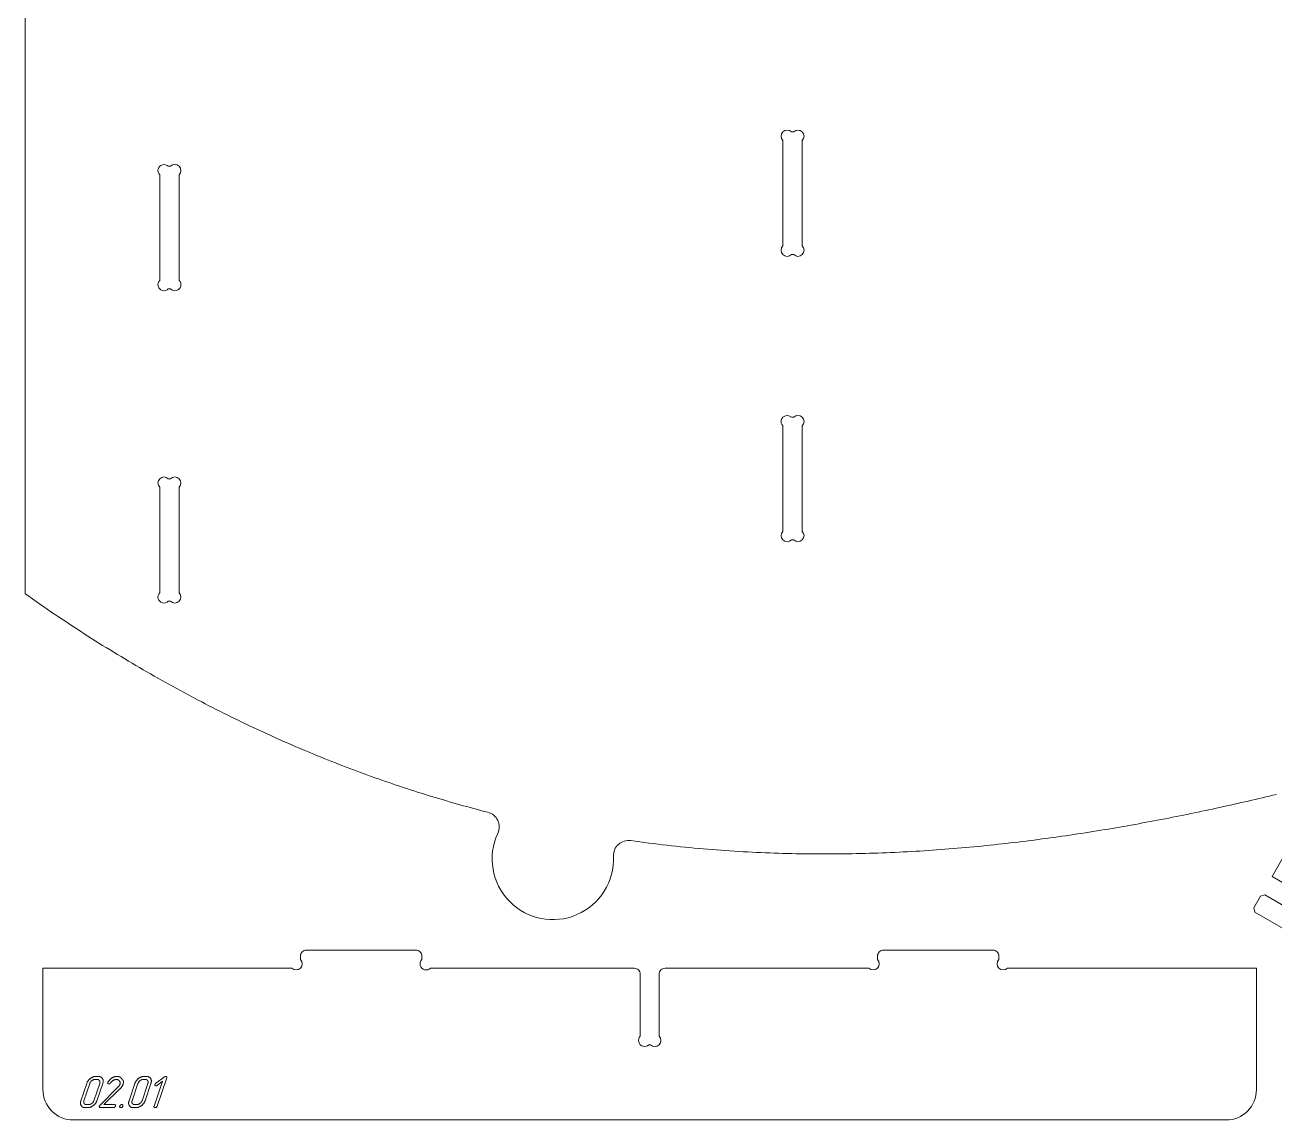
# Model space of a CAD drawing. Header units: millimetres. Extents: x 14 to 1461, y -733 to -10.
# Drawn here: x 14.3 to 426.3, y -731.7 to -370.9 of the extents above; entities that cross this region are included whole.
import ezdxf

# ---------------------------------------------------------------- set-up
doc = ezdxf.new("R2010")
doc.units = ezdxf.units.MM
doc.layers.add('Cut', color=7, linetype='Continuous', lineweight=0)
doc.layers.add('Mark', color=7, linetype='Continuous', lineweight=0)

msp = doc.modelspace()

# ---------------------------------------------------------------- linework, layer by layer
at = {"layer": 'Cut'}
for points in [[(426.769001, -624.405117), (425.619795, -624.684716), (424.468442, -624.963048), (423.314923, -625.240105), (422.159219, -625.515879), (421.001314, -625.790361), (419.841187, -626.063542), (418.678822, -626.335416), (417.514201, -626.605974), (416.347304, -626.875206), (415.178114, -627.143106), (414.006613, -627.409665), (412.832783, -627.674875), (411.656605, -627.938727), (410.478061, -628.201214), (409.297133, -628.462327), (408.113803, -628.722057), (406.928053, -628.980397), (405.739864, -629.237339), (404.549218, -629.492874), (403.356098, -629.746994), (402.160485, -629.99969), (400.962361, -630.250955), (399.761708, -630.500781), (398.558507, -630.749158), (397.35274, -630.996079), (396.14439, -631.241536), (394.933438, -631.485521), (393.719865, -631.728024), (392.503655, -631.969039), (391.284788, -632.208556), (390.063246, -632.446568), (388.839012, -632.683066), (387.612067, -632.918042), (386.382394, -633.151487), (385.149993, -633.383376), (383.914872, -633.613678), (382.677039, -633.84236), (381.436504, -634.069391), (380.193274, -634.294738), (378.947359, -634.51837), (377.698765, -634.740253), (376.447503, -634.960357), (375.19358, -635.178649), (373.937006, -635.395096), (372.677787, -635.609667), (371.415934, -635.82233), (370.151454, -636.033053), (368.884356, -636.241802), (367.614649, -636.448548), (366.34234, -636.653256), (365.067439, -636.855896), (363.789954, -637.056435), (362.509893, -637.25484), (361.227264, -637.451081), (359.942078, -637.645124), (358.654341, -637.836938), (357.364062, -638.026491), (356.07125, -638.21375), (354.775914, -638.398683), (353.478061, -638.581259), (352.177701, -638.761445), (350.874841, -638.939208), (349.569491, -639.114518), (348.261658, -639.287342), (346.951352, -639.457648), (345.63858, -639.625403), (344.323351, -639.790576), (343.005674, -639.953134), (341.685558, -640.113045), (340.36301, -640.270278), (339.038039, -640.4248), (337.710653, -640.57658), (336.380862, -640.725584), (335.048674, -640.871781), (333.714096, -641.015139), (332.377138, -641.155625), (331.037809, -641.293208), (329.696115, -641.427856), (328.352067, -641.559536), (327.005673, -641.688216), (325.65694, -641.813864), (324.305878, -641.936449), (322.952495, -642.055938), (321.596799, -642.172298), (320.238799, -642.285498), (318.878504, -642.395506), (317.515922, -642.50229), (316.151061, -642.605817), (314.78393, -642.706055), (313.414538, -642.802973), (312.042892, -642.896538), (310.669002, -642.986718), (309.292875, -643.073481), (307.914521, -643.156795), (306.533948, -643.236628), (305.151164, -643.312947), (303.766178, -643.385721), (302.378999, -643.454918), (300.989634, -643.520505), (299.598092, -643.58245), (298.204382, -643.640722), (296.808513, -643.695287), (295.410492, -643.746115), (294.010328, -643.793173), (292.60803, -643.836428), (291.203606, -643.875849), (289.797065, -643.911404), (288.388416, -643.94306), (286.977665, -643.970786), (285.564823, -643.994549), (284.149898, -644.014317), (282.732898, -644.030058), (281.313831, -644.041741), (279.892707, -644.049332), (278.469533, -644.0528), (277.044318, -644.052113), (275.617071, -644.047238), (274.1878, -644.038144), (272.756513, -644.024799), (271.323219, -644.00717), (269.887927, -643.985225), (268.450645, -643.958932), (267.011381, -643.928259), (265.570145, -643.893174), (264.126944, -643.853645), (262.681786, -643.80964), (261.234682, -643.761126), (259.785638, -643.708072), (258.334663, -643.650445), (256.881767, -643.588214), (255.426957, -643.521346), (253.970241, -643.449809), (252.51163, -643.373571), (251.05113, -643.2926), (249.58875, -643.206864), (248.124499, -643.116331), (246.658385, -643.020968), (245.190418, -642.920744), (243.720604, -642.815626), (242.248954, -642.705583), (240.775474, -642.590582), (239.300175, -642.470591), (237.823063, -642.345578), (236.344149, -642.215511), (234.863439, -642.080358), (233.380943, -641.940087), (231.89667, -641.794665), (230.410627, -641.644061), (228.922823, -641.488242), (227.433267, -641.327177), (225.941967, -641.160833), (224.448932, -640.989178), (222.95417, -640.812181), (221.457689, -640.629808), (219.959499, -640.442028), (218.459607, -640.248809), (216.958022, -640.050118), (215.454753, -639.845925), (213.949808, -639.636195, 0.4691781369), (208.255887, -644.805812, -1.2734649325), (170.138461, -637.250739, 0.4690574942), (166.848745, -630.300631), (165.696561, -630.002844), (164.543607, -629.701438), (163.389887, -629.3964), (162.235403, -629.087717), (161.08016, -628.775376), (159.924161, -628.459364), (158.767409, -628.139668), (157.609908, -627.816275), (156.451661, -627.489171), (155.292672, -627.158344), (154.132944, -626.82378), (152.972481, -626.485467), (151.811286, -626.143391), (150.649362, -625.797539), (149.486714, -625.447898), (148.323344, -625.094455), (147.159256, -624.737197), (145.994454, -624.376111), (144.828941, -624.011183), (143.662719, -623.642401), (142.495794, -623.269752), (141.328168, -622.893222), (140.159845, -622.512798), (138.990828, -622.128468), (137.82112, -621.740218), (136.650726, -621.348034), (135.479649, -620.951905), (134.307891, -620.551817), (133.135457, -620.147756), (131.96235, -619.73971), (130.788574, -619.327666), (129.614131, -618.91161), (128.439026, -618.49153), (127.263261, -618.067412), (126.086841, -617.639243), (124.909769, -617.20701), (123.732047, -616.7707), (122.553681, -616.330301), (121.374673, -615.885798), (120.195026, -615.437179), (119.014744, -614.98443), (117.833831, -614.527539), (116.65229, -614.066493), (115.470124, -613.601278), (114.287337, -613.131881), (113.103933, -612.658289), (111.919914, -612.18049), (110.735285, -611.698469), (109.550049, -611.212215), (108.364209, -610.721713), (107.177768, -610.226951), (105.990731, -609.727916), (104.8031, -609.224594), (103.614879, -608.716973), (102.426072, -608.205039), (101.236682, -607.688779), (100.046712, -607.168181), (98.856166, -606.64323), (97.665048, -606.113915), (96.47336, -605.580221), (95.281107, -605.042137), (94.088291, -604.499648), (92.894917, -603.952741), (91.700987, -603.401404), (90.506506, -602.845624), (89.311476, -602.285387), (88.115902, -601.72068), (86.919785, -601.151491), (85.723131, -600.577805), (84.525942, -599.99961), (83.328223, -599.416894), (82.129975, -598.829642), (80.931204, -598.237841), (79.731912, -597.64148), (78.532102, -597.040544), (77.331779, -596.43502), (76.130945, -595.824896), (74.929605, -595.210157), (73.727761, -594.590792), (72.525418, -593.966788), (71.322578, -593.338129), (70.119244, -592.704805), (68.915422, -592.066802), (67.711113, -591.424106), (66.506322, -590.776705), (65.301051, -590.124586), (64.095305, -589.467734), (62.889087, -588.806138), (61.6824, -588.139785), (60.475247, -587.46866), (59.267633, -586.792751), (58.059561, -586.112046), (56.851033, -585.42653), (55.642054, -584.736191), (54.432627, -584.041016), (53.222756, -583.340991), (52.012443, -582.636103), (50.801693, -581.92634), (49.590509, -581.211689), (48.378894, -580.492135), (47.166852, -579.767667), (45.954386, -579.03827), (44.741499, -578.303933), (43.528196, -577.564641), (42.31448, -576.820382), (41.100354, -576.071143), (39.885821, -575.31691), (38.670885, -574.557671), (37.45555, -573.793412), (36.239819, -573.02412), (35.023695, -572.249783), (33.807182, -571.470386), (32.590283, -570.685918), (31.373002, -569.896364), (30.155342, -569.101712), (28.937307, -568.301949), (27.718901, -567.497062), (26.500125, -566.687037), (25.280985, -565.871861), (24.061484, -565.051522), (22.841624, -564.226006), (21.62141, -563.395301), (20.400845, -562.559392), (19.179933, -561.718267), (17.958676, -560.871913), (16.737079, -560.020317), (15.515144, -559.163466), (14.292876, -558.301346), (14.292876, -20.20698, -0.4142135573)], [(435.867998, -657.518027), (425.327635, -651.431386), (432.828691, -638.441649, -0.4142135624)], [(448.270122, -679.691551), (419.692702, -663.189228), (419.32679, -661.823175), (421.577107, -657.926254), (422.943159, -657.560342), (432.617541, -663.146912, 1.0000000854)]]:
    msp.add_lwpolyline(points, format="xyb", dxfattribs=at)
for points in [[(264.092376, -443.744596, 1), (266.920803, -446.573023), (267.663936, -446.573023, 1), (270.492363, -443.744596), (270.492363, -409.001531, 1), (267.663936, -406.173104), (266.920803, -406.173104, 1), (264.092376, -409.001531)], [(58.692787, -455.067702, 1), (61.521214, -457.896129), (62.264347, -457.896129, 1), (65.092774, -455.067702), (65.092774, -420.324637, 1), (62.264347, -417.49621), (61.521214, -417.49621, 1), (58.692787, -420.324637)], [(264.092376, -537.762334, 1), (266.920803, -540.590761), (267.663936, -540.590761, 1), (270.492363, -537.762334), (270.492363, -503.019268, 1), (267.663936, -500.190841), (266.920803, -500.190841, 1), (264.092376, -503.019268)], [(58.692787, -557.9833, 1), (61.521214, -560.811727), (62.264347, -560.811727, 1), (65.092774, -557.9833), (65.092774, -523.240235, 1), (62.264347, -520.411808), (61.521214, -520.411808, 1), (58.692787, -523.240235)], [(20.207001, -681.686988), (102.278404, -681.686988, 1), (105.106831, -678.858561), (105.106831, -677.686996, -0.4142135624), (107.106827, -675.687), (143.106755, -675.687, -0.4142135624), (145.106751, -677.686996), (145.106751, -678.858561, 1), (147.935178, -681.686988), (215.106611, -681.686988, -0.4142135624), (217.106607, -683.686984), (217.106607, -704.058511, 1), (219.935034, -706.886938), (220.478167, -706.886938, 1), (223.306594, -704.058511), (223.306594, -683.686984, -0.4142135624), (225.30659, -681.686988), (292.478023, -681.686988, 1), (295.30645, -678.858561), (295.30645, -677.686996, -0.4142135624), (297.306446, -675.687), (333.306374, -675.687, -0.4142135624), (335.30637, -677.686996), (335.30637, -678.858561, 1), (338.134797, -681.686988), (420.206201, -681.686988), (420.206201, -721.686908, -0.4142135624), (410.206221, -731.686888), (30.206981, -731.686888, -0.4142135624), (20.207001, -721.686908)]]:
    msp.add_lwpolyline(points, format="xyb", close=True, dxfattribs=at)
at = {"layer": 'Mark'}
for points in [[(38.416786, -717.336144), (37.702501, -717.336144), (37.584443, -717.33876), (37.466764, -717.34661), (37.349464, -717.359694), (37.232542, -717.37801), (37.115999, -717.40156), (36.999836, -717.430343), (36.884051, -717.46436), (36.768644, -717.50361), (36.653617, -717.548093), (36.538969, -717.59781), (36.424699, -717.652759), (36.310808, -717.712943), (36.197297, -717.778359), (36.084164, -717.849009), (35.971409, -717.924892), (35.859034, -718.006008), (35.749098, -718.09082), (35.643662, -718.177789), (35.542725, -718.266915), (35.446287, -718.358198), (35.35435, -718.451638), (35.266911, -718.547236), (35.183973, -718.64499), (35.105534, -718.744902), (35.031595, -718.846971), (34.962155, -718.951197), (34.897215, -719.05758), (34.836774, -719.16612), (34.780833, -719.276818), (34.729392, -719.389673), (34.68245, -719.504684), (34.640008, -719.621853), (32.698047, -725.336128), (32.660754, -725.453563), (32.629427, -725.568814), (32.604066, -725.681882), (32.584672, -725.792767), (32.571244, -725.901469), (32.563781, -726.007987), (32.562285, -726.112322), (32.566756, -726.214474), (32.577192, -726.314443), (32.593594, -726.412228), (32.615963, -726.507829), (32.644298, -726.601248), (32.678599, -726.692483), (32.718866, -726.781535), (32.7651, -726.868403), (32.817299, -726.953089), (32.874461, -727.03407), (32.935582, -727.109827), (33.000663, -727.180359), (33.069702, -727.245666), (33.1427, -727.305749), (33.219657, -727.360607), (33.300573, -727.410241), (33.385448, -727.45465), (33.474282, -727.493835), (33.567075, -727.527795), (33.663827, -727.55653), (33.764538, -727.580041), (33.869209, -727.598327), (33.977838, -727.611388), (34.090426, -727.619225), (34.206973, -727.621837), (34.921257, -727.621837), (35.040762, -727.619231), (35.159798, -727.611412), (35.278365, -727.59838), (35.396462, -727.580135), (35.514089, -727.556677), (35.631247, -727.528006), (35.747935, -727.494123), (35.864154, -727.455027), (35.979903, -727.410718), (36.095183, -727.361196), (36.209993, -727.306461), (36.324334, -727.246514), (36.438205, -727.181353), (36.551606, -727.11098), (36.664539, -727.035394), (36.777001, -726.954595), (36.886984, -726.870081), (36.992478, -726.783348), (37.093483, -726.694396), (37.189999, -726.603225), (37.282026, -726.509836), (37.369563, -726.414229), (37.452612, -726.316402), (37.531171, -726.216357), (37.605241, -726.114094), (37.674822, -726.009612), (37.739914, -725.902911), (37.800517, -725.793992), (37.85663, -725.682854), (37.908255, -725.569497), (37.95539, -725.453922), (37.998037, -725.336128), (39.939997, -719.621853), (39.977316, -719.504325), (40.008639, -719.38899), (40.033966, -719.275847), (40.053295, -719.164896), (40.066628, -719.056138), (40.073964, -718.949573), (40.075304, -718.845199), (40.070646, -718.743019), (40.059992, -718.64303), (40.043342, -718.545235), (40.020695, -718.449631), (39.992051, -718.35622), (39.95741, -718.265002), (39.916773, -718.175976), (39.870139, -718.089143), (39.817508, -718.004502), (39.759885, -717.923568), (39.698271, -717.847855), (39.632668, -717.777364), (39.563076, -717.712095), (39.489494, -717.652047), (39.411923, -717.597221), (39.330362, -717.547616), (39.244811, -717.503233), (39.155271, -717.464072), (39.061742, -717.430132), (38.964223, -717.401413), (38.862715, -717.377916), (38.757217, -717.359641), (38.647729, -717.346587), (38.534252, -717.338754)], [(38.076943, -718.336142), (37.362658, -718.336142), (37.297654, -718.337622), (37.232748, -718.342065), (37.167939, -718.349468), (37.103228, -718.359834), (37.038615, -718.37316), (36.974099, -718.389449), (36.909681, -718.408699), (36.84536, -718.43091), (36.781137, -718.456083), (36.717012, -718.484217), (36.652985, -718.515313), (36.589055, -718.54937), (36.525223, -718.586389), (36.461488, -718.626369), (36.397851, -718.669311), (36.334312, -718.715215), (36.272106, -718.763179), (36.212467, -718.812303), (36.155396, -718.862588), (36.100893, -718.914032), (36.048958, -718.966637), (35.999591, -719.020401), (35.952791, -719.075326), (35.90856, -719.131411), (35.866896, -719.188656), (35.8278, -719.247061), (35.791272, -719.306626), (35.757311, -719.367352), (35.725919, -719.429237), (35.697094, -719.492282), (35.670837, -719.556488), (35.647148, -719.621853), (33.705188, -725.336128), (33.684363, -725.401759), (33.666894, -725.466205), (33.65278, -725.529464), (33.642022, -725.591537), (33.634619, -725.652423), (33.630573, -725.712124), (33.629881, -725.770638), (33.632546, -725.827966), (33.638566, -725.884107), (33.647941, -725.939062), (33.660673, -725.992831), (33.67676, -726.045414), (33.696202, -726.096811), (33.719, -726.147021), (33.745154, -726.196045), (33.774663, -726.243883), (33.806917, -726.289651), (33.841306, -726.332466), (33.877828, -726.372329), (33.916484, -726.409239), (33.957275, -726.443196), (34.000199, -726.4742), (34.045257, -726.502251), (34.09245, -726.52735), (34.141776, -726.549496), (34.193237, -726.568689), (34.246832, -726.58493), (34.30256, -726.598217), (34.360423, -726.608552), (34.42042, -726.615934), (34.482551, -726.620363), (34.546816, -726.621839), (35.2611, -726.621839), (35.327618, -726.620368), (35.393941, -726.615953), (35.460069, -726.608595), (35.526002, -726.598294), (35.591741, -726.585049), (35.657284, -726.568862), (35.722633, -726.549731), (35.787787, -726.527657), (35.852746, -726.50264), (35.91751, -726.47468), (35.982079, -726.443776), (36.046453, -726.409929), (36.110633, -726.373139), (36.174617, -726.333406), (36.238407, -726.29073), (36.302002, -726.24511), (36.364222, -726.197412), (36.423886, -726.148498), (36.480996, -726.098369), (36.53555, -726.047025), (36.587549, -725.994467), (36.636993, -725.940693), (36.683881, -725.885704), (36.728215, -725.8295), (36.769993, -725.772081), (36.809216, -725.713447), (36.845884, -725.653598), (36.879997, -725.592534), (36.911554, -725.530255), (36.940557, -725.466761), (36.967004, -725.402052), (36.990896, -725.336128), (38.932856, -719.621853), (38.953682, -719.556195), (38.971127, -719.491726), (38.98519, -719.428445), (38.995872, -719.366354), (39.003173, -719.305451), (39.007092, -719.245737), (39.00763, -719.187212), (39.004787, -719.129876), (38.998562, -719.073729), (38.988956, -719.018771), (38.975969, -718.965001), (38.9596, -718.91242), (38.93985, -718.861029), (38.916718, -718.810826), (38.890206, -718.761812), (38.860312, -718.713987), (38.827641, -718.668232), (38.792798, -718.625429), (38.755783, -718.585579), (38.716597, -718.54868), (38.675238, -718.514733), (38.631707, -718.483737), (38.586005, -718.455694), (38.53813, -718.430603), (38.488084, -718.408464), (38.435865, -718.389276), (38.381475, -718.373041), (38.324912, -718.359757), (38.266178, -718.349425), (38.205271, -718.342045), (38.142193, -718.337618)], [(39.04636, -726.784004), (39.005434, -726.827351), (38.968368, -726.869614), (38.935163, -726.910791), (38.905819, -726.950884), (38.880336, -726.989893), (38.858714, -727.027817), (38.840953, -727.064656), (38.827053, -727.10041), (38.807516, -727.163551), (38.793215, -727.222619), (38.784149, -727.277614), (38.780317, -727.328534), (38.781721, -727.375381), (38.78836, -727.418155), (38.800234, -727.456854), (38.817343, -727.49148), (38.839687, -727.522033), (38.867266, -727.548512), (38.90008, -727.570917), (38.93813, -727.589248), (38.981414, -727.603506), (39.029933, -727.61369), (39.083688, -727.619801), (39.142677, -727.621837), (43.414097, -727.621837), (43.476173, -727.619884), (43.535614, -727.614025), (43.592422, -727.604259), (43.646595, -727.590587), (43.698135, -727.573009), (43.74704, -727.551525), (43.793311, -727.526134), (43.836948, -727.496838), (43.877951, -727.463635), (43.91632, -727.426525), (43.952054, -727.38551), (43.985155, -727.340588), (44.015621, -727.29176), (44.043454, -727.239026), (44.068652, -727.182385), (44.091216, -727.121838), (44.109805, -727.061292), (44.123104, -727.004651), (44.131115, -726.951917), (44.133836, -726.903089), (44.131268, -726.858167), (44.123411, -726.817151), (44.110265, -726.780042), (44.09183, -726.746839), (44.068106, -726.717542), (44.039092, -726.692152), (44.00479, -726.670667), (43.965198, -726.653089), (43.920317, -726.639417), (43.870147, -726.629652), (43.814688, -726.623792), (43.75394, -726.621839), (40.303947, -726.621839), (45.580164, -721.466493), (45.673557, -721.371393), (45.763055, -721.276161), (45.848658, -721.180796), (45.930366, -721.085299), (46.008179, -720.989669), (46.082097, -720.893907), (46.15212, -720.798012), (46.218249, -720.701985), (46.280482, -720.605825), (46.338821, -720.509533), (46.393265, -720.413108), (46.443813, -720.316551), (46.490467, -720.219861), (46.533226, -720.123038), (46.57209, -720.026083), (46.607059, -719.928996), (46.628921, -719.862251), (46.648773, -719.796571), (46.666618, -719.731958), (46.682453, -719.668411), (46.69628, -719.60593), (46.708099, -719.544514), (46.71791, -719.484165), (46.725711, -719.424881), (46.731505, -719.366663), (46.735289, -719.309512), (46.737066, -719.253426), (46.736834, -719.198406), (46.734593, -719.144452), (46.730344, -719.091564), (46.724086, -719.039742), (46.71582, -718.988986), (46.705545, -718.939296), (46.693262, -718.890672), (46.678971, -718.843114), (46.662671, -718.796621), (46.644362, -718.751195), (46.624045, -718.706834), (46.60172, -718.66354), (46.577386, -718.621311), (46.551043, -718.580149), (46.522692, -718.540052), (46.492333, -718.501021), (46.459965, -718.463056), (46.425588, -718.426157), (46.389204, -718.390324), (46.35081, -718.355557), (46.310408, -718.321856), (46.269557, -718.253273), (46.227423, -718.187144), (46.184007, -718.12347), (46.139308, -718.06225), (46.093327, -718.003484), (46.046063, -717.947172), (45.997516, -717.893314), (45.947687, -717.841911), (45.896575, -717.792962), (45.84418, -717.746468), (45.790503, -717.702427), (45.735544, -717.660841), (45.679302, -717.621709), (45.621777, -717.585032), (45.562969, -717.550809), (45.502879, -717.519039), (45.441507, -717.489725), (45.378852, -717.462864), (45.314914, -717.438458), (45.249694, -717.416506), (45.183191, -717.397008), (45.115406, -717.379965), (45.046338, -717.365375), (44.975987, -717.35324), (44.904354, -717.34356), (44.831438, -717.336333), (44.75724, -717.331561), (44.681759, -717.329243), (44.662688, -717.329047), (44.653123, -717.329007), (44.648333, -717.329001), (44.641069, -717.329008), (44.580663, -717.329671), (44.460791, -717.334253), (44.342172, -717.343176), (44.224806, -717.35644), (44.108694, -717.374046), (43.993834, -717.395992), (43.880227, -717.422279), (43.767874, -717.452908), (43.656773, -717.487877), (43.546926, -717.527188), (43.438331, -717.570839), (43.33099, -717.618832), (43.224902, -717.671165), (43.120066, -717.72784), (43.016484, -717.788855), (42.914155, -717.854212), (42.813079, -717.92391), (42.713256, -717.997948), (42.614686, -718.076328), (42.51737, -718.159049), (42.421306, -718.246111), (42.326495, -718.337514), (42.232937, -718.433257), (42.140633, -718.533342), (42.049581, -718.637768), (41.959783, -718.746535), (41.871238, -718.859643), (41.783945, -718.977092), (41.740769, -719.037445), (41.719298, -719.068028), (41.708592, -719.083421), (41.7073, -719.08529), (41.707113, -719.085568), (41.70674, -719.086123), (41.700835, -719.094957), (41.689434, -719.112347), (41.668265, -719.14601), (41.649272, -719.178186), (41.632455, -719.208875), (41.617814, -719.238075), (41.605349, -719.265788), (41.59506, -719.292014), (41.592828, -719.298338), (41.592291, -719.299905), (41.591625, -719.301868), (41.590174, -719.306184), (41.584636, -719.323257), (41.574823, -719.35649), (41.566696, -719.388504), (41.560254, -719.4193), (41.555498, -719.448878), (41.552427, -719.477237), (41.551041, -719.504378), (41.551341, -719.530301), (41.553326, -719.555006), (41.556996, -719.578492), (41.562352, -719.60076), (41.569393, -719.621809), (41.578119, -719.64164), (41.588531, -719.660253), (41.600628, -719.677648), (41.614411, -719.693824), (41.629879, -719.708783), (41.647032, -719.722522), (41.665871, -719.735044), (41.686395, -719.746347), (41.708605, -719.756432), (41.7325, -719.765298), (41.75808, -719.772946), (41.785346, -719.779376), (41.814296, -719.784588), (41.844933, -719.788581), (41.877255, -719.791356), (41.911262, -719.792913), (41.928897, -719.793235), (41.937873, -719.793281), (41.943879, -719.793262), (41.98849, -719.791318), (42.032367, -719.786194), (42.075511, -719.77789), (42.11792, -719.766405), (42.159596, -719.75174), (42.200538, -719.733895), (42.240746, -719.712869), (42.28022, -719.688663), (42.31896, -719.661276), (42.356967, -719.630709), (42.394239, -719.596961), (42.430778, -719.560033), (42.466583, -719.519925), (42.501654, -719.476637), (42.503821, -719.473825), (42.504904, -719.472415), (42.507202, -719.469428), (42.522478, -719.4497), (42.55308, -719.410768), (42.614475, -719.334995), (42.676125, -719.262011), (42.73803, -719.191817), (42.800191, -719.124411), (42.862608, -719.059795), (42.92528, -718.997968), (42.988207, -718.938931), (43.05139, -718.882682), (43.114828, -718.829223), (43.178522, -718.778552), (43.242471, -718.730671), (43.306676, -718.68558), (43.371136, -718.643277), (43.435852, -718.603763), (43.500823, -718.567039), (43.56605, -718.533104), (43.631532, -718.501958), (43.697269, -718.473601), (43.763262, -718.448034), (43.829511, -718.425256), (43.896015, -718.405266), (43.962774, -718.388066), (44.029789, -718.373656), (44.09706, -718.362034), (44.164585, -718.353202), (44.232367, -718.347158), (44.300404, -718.343904), (44.334518, -718.343323), (44.343056, -718.343287), (44.349889, -718.343288), (44.361816, -718.343349), (44.40906, -718.34431), (44.501329, -718.349691), (44.590639, -718.359685), (44.676988, -718.374293), (44.760378, -718.393513), (44.840809, -718.417345), (44.91828, -718.445791), (44.992791, -718.478849), (45.064342, -718.51652), (45.132934, -718.558804), (45.198566, -718.6057), (45.261238, -718.65721), (45.320951, -718.713332), (45.377704, -718.774067), (45.431617, -718.839905), (45.480478, -718.908944), (45.523277, -718.979794), (45.560015, -719.052453), (45.590691, -719.126922), (45.615305, -719.203201), (45.633858, -719.281289), (45.646349, -719.361188), (45.652778, -719.442896), (45.653146, -719.526414), (45.647452, -719.611742), (45.635696, -719.698879), (45.617878, -719.787827), (45.593999, -719.878584), (45.579786, -719.924641), (45.572112, -719.94784), (45.566093, -719.965325), (45.541006, -720.032401), (45.512736, -720.099518), (45.481283, -720.166674), (45.446648, -720.233869), (45.408831, -720.301105), (45.36783, -720.36838), (45.323647, -720.435695), (45.276282, -720.50305), (45.225734, -720.570444), (45.172003, -720.637878), (45.11509, -720.705352), (45.054994, -720.772865), (44.991716, -720.840419), (44.925255, -720.908012)], [(54.295325, -717.336144), (53.581041, -717.336144), (53.462983, -717.33876), (53.345304, -717.34661), (53.228003, -717.359694), (53.111082, -717.37801), (52.994539, -717.40156), (52.878375, -717.430343), (52.76259, -717.46436), (52.647184, -717.50361), (52.532157, -717.548093), (52.417508, -717.59781), (52.303239, -717.652759), (52.189348, -717.712943), (52.075836, -717.778359), (51.962703, -717.849009), (51.849949, -717.924892), (51.737574, -718.006008), (51.627638, -718.09082), (51.522201, -718.177789), (51.421264, -718.266915), (51.324827, -718.358198), (51.232889, -718.451638), (51.145451, -718.547236), (51.062513, -718.64499), (50.984074, -718.744902), (50.910134, -718.846971), (50.840694, -718.951197), (50.775754, -719.05758), (50.715314, -719.16612), (50.659373, -719.276818), (50.607931, -719.389673), (50.560989, -719.504684), (50.518547, -719.621853), (48.576587, -725.336128), (48.539294, -725.453563), (48.507967, -725.568814), (48.482606, -725.681882), (48.463212, -725.792767), (48.449783, -725.901469), (48.442321, -726.007987), (48.440825, -726.112322), (48.445295, -726.214474), (48.455732, -726.314443), (48.472134, -726.412228), (48.494503, -726.507829), (48.522838, -726.601248), (48.557139, -726.692483), (48.597406, -726.781535), (48.643639, -726.868403), (48.695839, -726.953089), (48.753001, -727.03407), (48.814122, -727.109827), (48.879202, -727.180359), (48.948241, -727.245666), (49.021239, -727.305749), (49.098197, -727.360607), (49.179113, -727.410241), (49.263988, -727.45465), (49.352822, -727.493835), (49.445615, -727.527795), (49.542367, -727.55653), (49.643078, -727.580041), (49.747748, -727.598327), (49.856377, -727.611388), (49.968965, -727.619225), (50.085512, -727.621837), (50.799797, -727.621837), (50.919302, -727.619231), (51.038338, -727.611412), (51.156905, -727.59838), (51.275001, -727.580135), (51.392629, -727.556677), (51.509787, -727.528006), (51.626475, -727.494123), (51.742694, -727.455027), (51.858443, -727.410718), (51.973723, -727.361196), (52.088533, -727.306461), (52.202874, -727.246514), (52.316745, -727.181353), (52.430146, -727.11098), (52.543078, -727.035394), (52.655541, -726.954595), (52.765524, -726.870081), (52.871018, -726.783348), (52.972023, -726.694396), (53.068539, -726.603225), (53.160565, -726.509836), (53.248103, -726.414229), (53.331151, -726.316402), (53.409711, -726.216357), (53.483781, -726.114094), (53.553362, -726.009612), (53.618454, -725.902911), (53.679056, -725.793992), (53.73517, -725.682854), (53.786795, -725.569497), (53.83393, -725.453922), (53.876576, -725.336128), (55.818537, -719.621853), (55.855856, -719.504325), (55.887179, -719.38899), (55.912505, -719.275847), (55.931835, -719.164896), (55.945168, -719.056138), (55.952504, -718.949573), (55.953843, -718.845199), (55.949186, -718.743019), (55.938532, -718.64303), (55.921882, -718.545235), (55.899234, -718.449631), (55.87059, -718.35622), (55.83595, -718.265002), (55.795313, -718.175976), (55.748679, -718.089143), (55.696048, -718.004502), (55.638424, -717.923568), (55.576811, -717.847855), (55.511208, -717.777364), (55.441616, -717.712095), (55.368034, -717.652047), (55.290462, -717.597221), (55.208901, -717.547616), (55.123351, -717.503233), (55.033811, -717.464072), (54.940282, -717.430132), (54.842763, -717.401413), (54.741254, -717.377916), (54.635756, -717.359641), (54.526269, -717.346587), (54.412792, -717.338754)], [(53.955482, -718.336142), (53.241198, -718.336142), (53.176194, -718.337622), (53.111288, -718.342065), (53.046479, -718.349468), (52.981768, -718.359834), (52.917154, -718.37316), (52.852639, -718.389449), (52.78822, -718.408699), (52.7239, -718.43091), (52.659677, -718.456083), (52.595552, -718.484217), (52.531524, -718.515313), (52.467595, -718.54937), (52.403762, -718.586389), (52.340028, -718.626369), (52.276391, -718.669311), (52.212852, -718.715215), (52.150645, -718.763179), (52.091007, -718.812303), (52.033936, -718.862588), (51.979433, -718.914032), (51.927498, -718.966637), (51.87813, -719.020401), (51.831331, -719.075326), (51.787099, -719.131411), (51.745436, -719.188656), (51.70634, -719.247061), (51.669811, -719.306626), (51.635851, -719.367352), (51.604459, -719.429237), (51.575634, -719.492282), (51.549377, -719.556488), (51.525688, -719.621853), (49.583728, -725.336128), (49.562903, -725.401759), (49.545433, -725.466205), (49.53132, -725.529464), (49.520562, -725.591537), (49.513159, -725.652423), (49.509112, -725.712124), (49.508421, -725.770638), (49.511085, -725.827966), (49.517106, -725.884107), (49.526481, -725.939062), (49.539212, -725.992831), (49.555299, -726.045414), (49.574742, -726.096811), (49.59754, -726.147021), (49.623694, -726.196045), (49.653203, -726.243883), (49.685457, -726.289651), (49.719845, -726.332466), (49.756368, -726.372329), (49.795024, -726.409239), (49.835814, -726.443196), (49.878739, -726.4742), (49.923797, -726.502251), (49.97099, -726.52735), (50.020316, -726.549496), (50.071777, -726.568689), (50.125371, -726.58493), (50.1811, -726.598217), (50.238963, -726.608552), (50.29896, -726.615934), (50.361091, -726.620363), (50.425355, -726.621839), (51.13964, -726.621839), (51.206158, -726.620368), (51.272481, -726.615953), (51.338609, -726.608595), (51.404542, -726.598294), (51.47028, -726.585049), (51.535824, -726.568862), (51.601173, -726.549731), (51.666327, -726.527657), (51.731285, -726.50264), (51.79605, -726.47468), (51.860619, -726.443776), (51.924993, -726.409929), (51.989172, -726.373139), (52.053157, -726.333406), (52.116947, -726.29073), (52.180542, -726.24511), (52.242761, -726.197412), (52.302426, -726.148498), (52.359535, -726.098369), (52.41409, -726.047025), (52.466089, -725.994467), (52.515532, -725.940693), (52.562421, -725.885704), (52.606755, -725.8295), (52.648533, -725.772081), (52.687756, -725.713447), (52.724424, -725.653598), (52.758536, -725.592534), (52.790094, -725.530255), (52.819096, -725.466761), (52.845543, -725.402052), (52.869435, -725.336128), (54.811396, -719.621853), (54.832222, -719.556195), (54.849666, -719.491726), (54.86373, -719.428445), (54.874412, -719.366354), (54.881712, -719.305451), (54.885632, -719.245737), (54.88617, -719.187212), (54.883326, -719.129876), (54.877102, -719.073729), (54.867496, -719.018771), (54.854508, -718.965001), (54.83814, -718.91242), (54.81839, -718.861029), (54.795258, -718.810826), (54.768745, -718.761812), (54.738851, -718.713987), (54.706181, -718.668232), (54.671338, -718.625429), (54.634323, -718.585579), (54.595136, -718.54868), (54.553778, -718.514733), (54.510247, -718.483737), (54.464545, -718.455694), (54.41667, -718.430603), (54.366623, -718.408464), (54.314405, -718.389276), (54.260014, -718.373041), (54.203452, -718.359757), (54.144718, -718.349425), (54.083811, -718.342045), (54.020733, -718.337618)], [(60.996874, -717.836143), (61.015138, -717.776461), (61.028075, -717.720629), (61.035687, -717.668649), (61.037973, -717.620518), (61.034934, -717.576238), (61.026568, -717.535808), (61.012877, -717.499229), (60.993861, -717.466501), (60.969518, -717.437622), (60.93985, -717.412594), (60.904856, -717.391417), (60.864536, -717.37409), (60.818891, -717.360613), (60.76792, -717.350987), (60.711623, -717.345212), (60.65, -717.343286), (60.599412, -717.345512), (60.549212, -717.352187), (60.499399, -717.363313), (60.449972, -717.378889), (60.400933, -717.398916), (60.352282, -717.423392), (60.304017, -717.452319), (60.256139, -717.485697), (57.355029, -719.661697), (57.316474, -719.691348), (57.280831, -719.723604), (57.248101, -719.758466), (57.218283, -719.795933), (57.191377, -719.836005), (57.167383, -719.878682), (57.146301, -719.923965), (57.128132, -719.971853), (57.11334, -720.022341), (57.10384, -720.071127), (57.099633, -720.118212), (57.100719, -720.163594), (57.107097, -720.207274), (57.118768, -720.249252), (57.135731, -720.289528), (57.157987, -720.328102), (57.184542, -720.363467), (57.214401, -720.394117), (57.247565, -720.420052), (57.284033, -720.441271), (57.323806, -720.457775), (57.366884, -720.469564), (57.413266, -720.476637), (57.462953, -720.478995), (57.513148, -720.476693), (57.563232, -720.469787), (57.613204, -720.458277), (57.663064, -720.442164), (57.712813, -720.421447), (57.76245, -720.396126), (57.811976, -720.366202), (57.86139, -720.331673), (59.647435, -718.843283), (56.834048, -727.121838), (56.815418, -727.182385), (56.802022, -727.239026), (56.79386, -727.29176), (56.790933, -727.340588), (56.79324, -727.38551), (56.80078, -727.426525), (56.813555, -727.463635), (56.831565, -727.496838), (56.854808, -727.526134), (56.883286, -727.551525), (56.916998, -727.573009), (56.955944, -727.590587), (57.000124, -727.604259), (57.049538, -727.614025), (57.104187, -727.619884), (57.16407, -727.621837), (57.226145, -727.619884), (57.285587, -727.614025), (57.342394, -727.604259), (57.396568, -727.590587), (57.448107, -727.573009), (57.497012, -727.551525), (57.543283, -727.526134), (57.58692, -727.496838), (57.627923, -727.463635), (57.666292, -727.426525), (57.702027, -727.38551), (57.735127, -727.340588), (57.765594, -727.29176), (57.793426, -727.239026), (57.818625, -727.182385), (57.841189, -727.121838)], [(46.203935, -726.621839), (46.142725, -726.623792), (46.084094, -726.629652), (46.028042, -726.639417), (45.974569, -726.653089), (45.923676, -726.670667), (45.875361, -726.692152), (45.829626, -726.717542), (45.78647, -726.746839), (45.745893, -726.780042), (45.707895, -726.817151), (45.672476, -726.858167), (45.639637, -726.903089), (45.609376, -726.951917), (45.581695, -727.004651), (45.556593, -727.061292), (45.534071, -727.121838), (45.51544, -727.182385), (45.502045, -727.239026), (45.493883, -727.29176), (45.490955, -727.340588), (45.493262, -727.38551), (45.500803, -727.426525), (45.513578, -727.463635), (45.531587, -727.496838), (45.554831, -727.526134), (45.583308, -727.551525), (45.61702, -727.573009), (45.655966, -727.590587), (45.700146, -727.604259), (45.749561, -727.614025), (45.804209, -727.619884), (45.864092, -727.621837), (45.926168, -727.619884), (45.985609, -727.614025), (46.042417, -727.604259), (46.09659, -727.590587), (46.14813, -727.573009), (46.197035, -727.551525), (46.243306, -727.526134), (46.286943, -727.496838), (46.327946, -727.463635), (46.366315, -727.426525), (46.402049, -727.38551), (46.43515, -727.340588), (46.465616, -727.29176), (46.493449, -727.239026), (46.518647, -727.182385), (46.541211, -727.121838), (46.5598, -727.061292), (46.5731, -727.004651), (46.58111, -726.951917), (46.583831, -726.903089), (46.581263, -726.858167), (46.573406, -726.817151), (46.56026, -726.780042), (46.541825, -726.746839), (46.518101, -726.717542), (46.489087, -726.692152), (46.454785, -726.670667), (46.415193, -726.653089), (46.370312, -726.639417), (46.320142, -726.629652), (46.264683, -726.623792)]]:
    msp.add_lwpolyline(points, close=True, dxfattribs=at)

doc.saveas('drawing.dxf')
